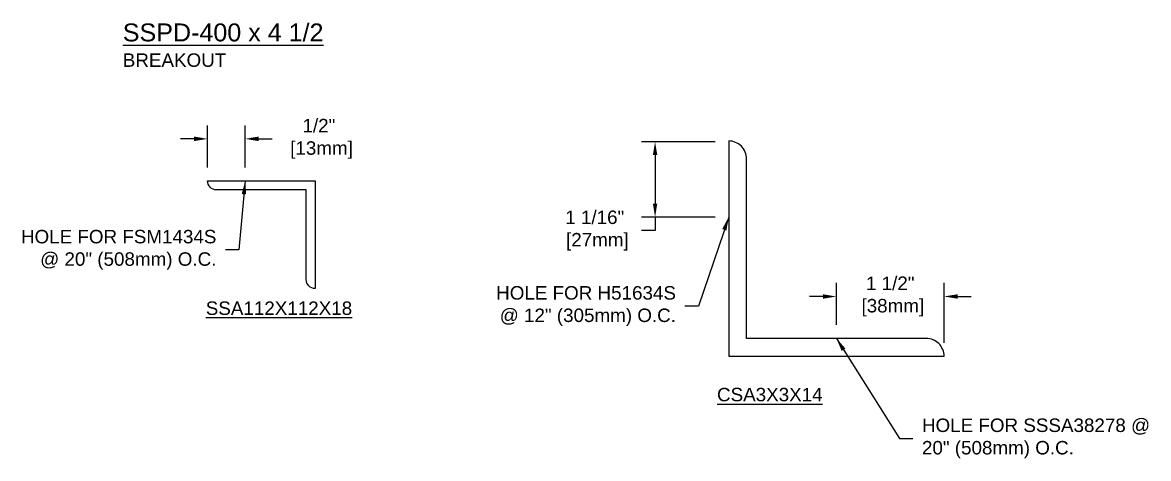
# Model space of a CAD drawing. Header units: inches. Extents: x 0.2 to 40, y 0.4 to 13.2.
# Drawn here: x 24.36 to 40.05, y 6.36 to 12.44 of the extents above; entities that cross this region are included whole.
import ezdxf

# ---------------------------------------------------------------- set-up
doc = ezdxf.new("R2010")
doc.units = ezdxf.units.IN
doc.header["$MEASUREMENT"] = 0
for name, color, linetype in [('Dimensions', 3, 'Continuous'), ('Metals', 7, 'Continuous'), ('Text', 2, 'Continuous')]:
    doc.layers.add(name, color=color, linetype=linetype)
doc.styles.add('ARIAL', font='arial.ttf')
doc.dimstyles.new('Arial', dxfattribs={"dimtxt": 0.1875, "dimasz": 0.1875, "dimexe": 0.1875, "dimexo": 0.1875, "dimgap": 0.1875, "dimtad": 0, "dimtih": 1, "dimtoh": 1, "dimdec": 4, "dimzin": 0, "dimdsep": 46, "dimlunit": 4, "dimtxsty": 'ARIAL', "dimcen": 0.1875, "dimadec": 0, "dimazin": 0, "dimtfac": 1, "dimtdec": 4, "dimtofl": 0, "dimtmove": 0, "dimatfit": 3, "dimfxl": 0, "dimfrac": 2, "dimtolj": 1, "dimtzin": 0, "dimarcsym": 0})

# ---------------------------------------------------------------- blocks, each defined once
blk = doc.blocks.new('SSA112X112X18')
blk.add_lwpolyline([(0, 0), (-1.5, 0), (-1.5, -1.5, 0.414214), (-1.375, -1.375), (-1.375, -0.125), (-0.125, -0.125, 0.414214)], format="xyb", close=True)
blk = doc.blocks.new('*D22')
at = {"layer": 'Defpoints', "color": 0}
for p in [(35.699, 8.619), (35.699, 8.035), (37.199, 7.785)]:
    blk.add_point(p, dxfattribs=at)
at = {"layer": 'Dimensions', "color": 0, "lineweight": -2}
for p, q in [((35.699, 8.223), (35.699, 8.807)), ((37.199, 7.973), (37.199, 8.807)), ((35.512, 8.619), (35.324, 8.619)), ((37.387, 8.619), (37.574, 8.619))]:
    blk.add_line(p, q, dxfattribs=at)
at = {"layer": 'Dimensions', "color": 0}
for points in [[(35.512, 8.65), (35.512, 8.588), (35.699, 8.619)], [(37.387, 8.65), (37.387, 8.588), (37.199, 8.619)]]:
    blk.add_solid(points, dxfattribs=at)
at = {"layer": 'Dimensions', "color": 0, "insert": (36.449, 8.619), "char_height": 0.1875, "attachment_point": 5, "style": 'ARIAL'}
blk.add_mtext('\\A1;1 1/2"\\P [38mm]', dxfattribs=at)
blk = doc.blocks.new('*D23')
at = {"layer": 'Defpoints', "color": 0}
for p in [(33.174, 10.775), (34.199, 10.775), (34.199, 9.726)]:
    blk.add_point(p, dxfattribs=at)
at = {"layer": 'Dimensions', "color": 0, "lineweight": -2}
for p, q in [((34.012, 10.775), (32.986, 10.775)), ((33.174, 10.588), (33.174, 9.913)), ((34.012, 9.726), (32.986, 9.726)), ((33.174, 9.726), (33.174, 9.538)), ((33.174, 9.538), (32.986, 9.538))]:
    blk.add_line(p, q, dxfattribs=at)
at = {"layer": 'Dimensions', "color": 0}
for points in [[(33.143, 10.588), (33.205, 10.588), (33.174, 10.775)], [(33.143, 9.913), (33.205, 9.913), (33.174, 9.726)]]:
    blk.add_solid(points, dxfattribs=at)
at = {"layer": 'Dimensions', "color": 0, "insert": (32.334, 9.538), "char_height": 0.1875, "attachment_point": 5, "style": 'ARIAL'}
blk.add_mtext('\\A1;1 1/16"\\P [27mm]', dxfattribs=at)
blk = doc.blocks.new('*D24')
at = {"layer": 'Defpoints', "color": 0}
for p in [(27.465, 10.815), (26.941, 10.23), (27.465, 10.23)]:
    blk.add_point(p, dxfattribs=at)
at = {"layer": 'Dimensions', "color": 0, "lineweight": -2}
for p, q in [((26.941, 10.417), (26.941, 11.003)), ((27.465, 10.417), (27.465, 11.003)), ((26.753, 10.815), (26.566, 10.815)), ((27.653, 10.815), (27.84, 10.815))]:
    blk.add_line(p, q, dxfattribs=at)
at = {"layer": 'Dimensions', "color": 0}
for points in [[(26.753, 10.847), (26.753, 10.784), (26.941, 10.815)], [(27.653, 10.847), (27.653, 10.784), (27.465, 10.815)]]:
    blk.add_solid(points, dxfattribs=at)
at = {"layer": 'Dimensions', "color": 0, "insert": (28.492, 10.815), "char_height": 0.1875, "attachment_point": 5, "style": 'ARIAL'}
blk.add_mtext('\\A1;1/2"\\P [13mm]', dxfattribs=at)
blk = doc.blocks.new('CSA3X3X14')
at = {"layer": 'Metals'}
blk.add_lwpolyline([(0.25, 2.75, 0.414214), (0, 3), (0, 0), (3, 0, 0.414214), (2.75, 0.25), (0.25, 0.25)], format="xyb", close=True, dxfattribs=at)

msp = doc.modelspace()

# ---------------------------------------------------------------- block references
at = {"layer": 'Metals'}
msp.add_blockref('CSA3X3X14', (34.1992, 7.78545), dxfattribs=at)
at = {"layer": 'Metals', "xscale": -1}
msp.add_blockref('SSA112X112X18', (26.94093, 10.22958), dxfattribs=at)

# ---------------------------------------------------------------- texts
at = {"layer": 'Text', "style": 'ARIAL'}
for s, insert, char_height, width, attachment_point in [('{\\LSSPD-400 x 4 1/2\\P\\H0.75x;\\lBREAKOUT}', (25.76075, 12.42235), 0.25, 4.7396332, 1), ('HOLE FOR FSM1434S \\P@ 20" (508mm) O.C.', (27.06466, 9.26868), 0.1875, 3.9506446, 6), ('HOLE FOR H51634S \\P@ 12" (305mm) O.C.', (33.46461, 8.48527), 0.1875, 4.2482114, 6), ('{\\LSSA112X112X18}', (28.95517, 8.45449), 0.1875, 2.2451472, 6), ('\\A1;{\\LCSA3X3X14}', (34.03657, 7.25133), 0.1875, 2.4899842, 4), ('HOLE FOR SSSA38278 @\\P20" (508mm) O.C.', (36.8908, 6.64066), 0.1875, 3.6647516, 4)]:
    msp.add_mtext(s, dxfattribs=dict(at, insert=insert, char_height=char_height, width=width, attachment_point=attachment_point))

# ---------------------------------------------------------------- dimensions: what is measured, and where the dimension line sits
at = {"layer": 'Dimensions'}
for base, p1, p2, picture, middle in [((27.46516, 10.81544), (26.94093, 10.22958), (27.46516, 10.22958), '*D24', (28.49219, 10.81544)), ((35.6992, 8.61922), (37.1992, 7.78545), (35.6992, 8.03545), '*D22', (36.4492, 8.61922))]:
    dim = msp.add_linear_dim(base=base, p1=p1, p2=p2, dimstyle='Arial', override={"dimpost": '\\X'}, dxfattribs=at)
    dim.commit()
    dim.dimension.update_dxf_attribs({"geometry": picture, "text_midpoint": middle, "dimtype": 160})
dim = msp.add_linear_dim(base=(33.17389, 10.77545), p1=(34.1992, 9.72578), p2=(34.1992, 10.77545), angle=90, dimstyle='Arial', override={"dimpost": '\\X'}, dxfattribs=at)
dim.commit()
dim.dimension.update_dxf_attribs({"geometry": '*D23', "text_midpoint": (32.33436, 9.53828), "dimtype": 160})

# ---------------------------------------------------------------- leaders
at = {"layer": 'Text', "annotation_type": 0, "has_hookline": 1}
for points, hookline_direction, text_width in [([(27.46516, 10.22958), (27.37716, 9.26868), (27.18966, 9.26868)], 1, 2.68741), ([(34.1992, 9.72578), (33.77711, 8.48527), (33.58961, 8.48527)], 1, 2.46935), ([(35.6992, 8.03545), (36.5783, 6.64066), (36.7658, 6.64066)], 0, 3.14721)]:
    msp.add_leader(points, dimstyle='Arial', override={"dimgap": 0.125, "dimtad": 0}, dxfattribs=dict(at, hookline_direction=hookline_direction, text_width=text_width))

doc.saveas('drawing.dxf')
